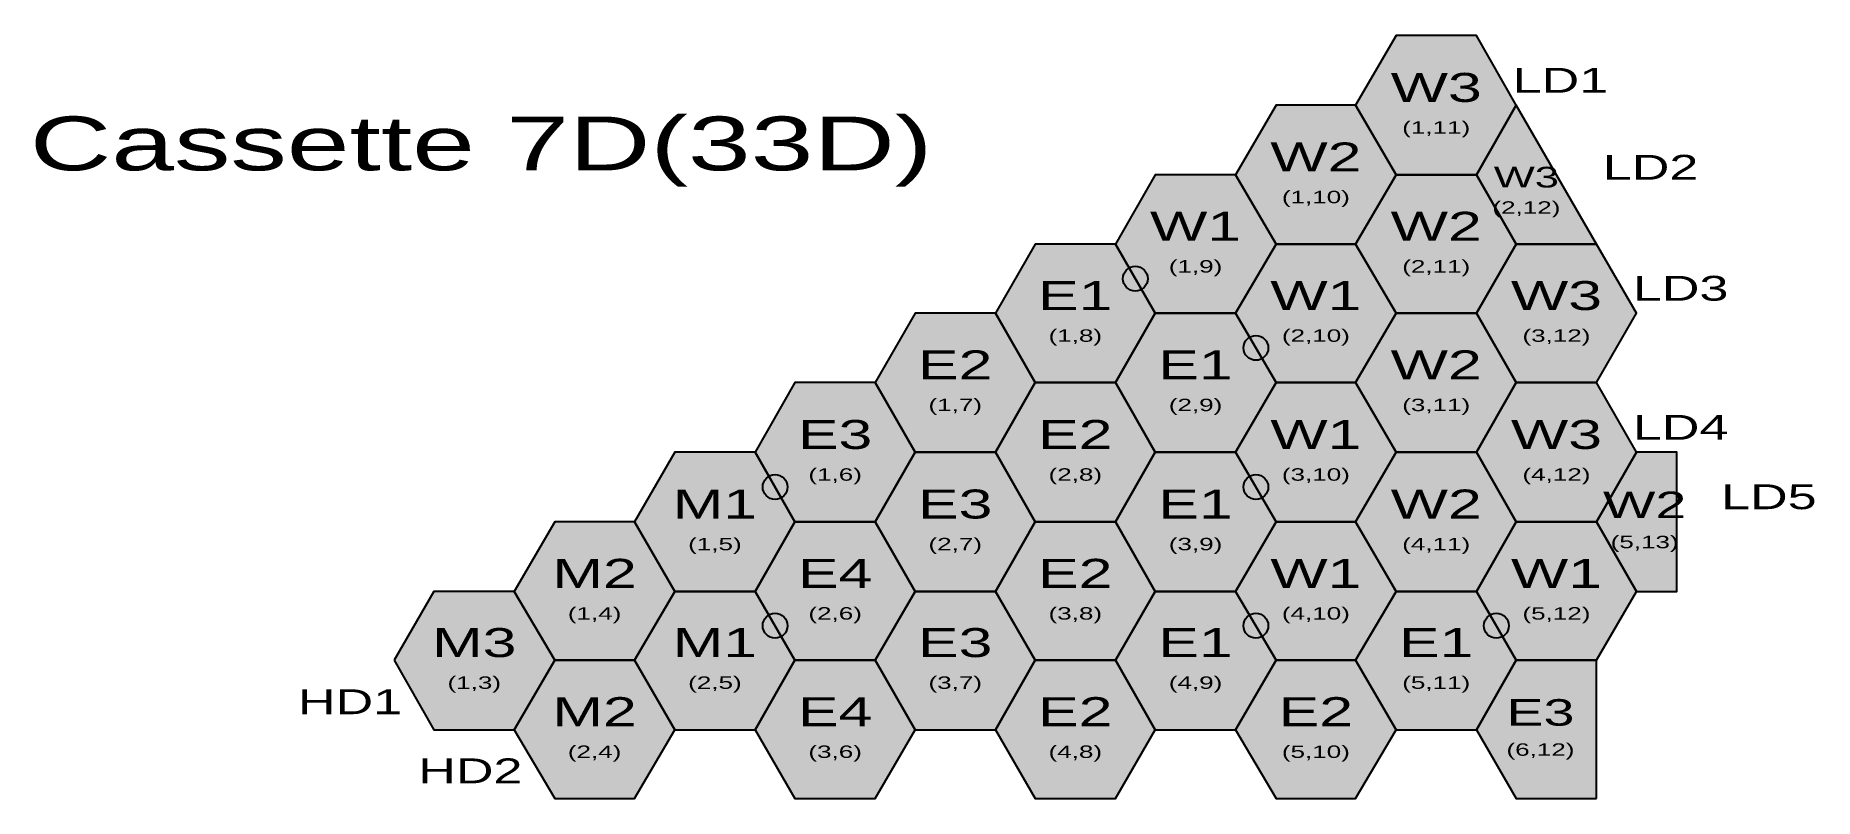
# Model space of a CAD drawing. Header units: metres. Extents: x -88 to 2060, y -81 to 840.
import ezdxf

# ---------------------------------------------------------------- set-up
doc = ezdxf.new("R2010")
doc.units = ezdxf.units.M
for name, color, linetype in [('ENGINES', 7, 'Continuous'), ('SHAPES', 7, 'Continuous'), ('TEXT', 7, 'Continuous')]:
    doc.layers.add(name, color=color, linetype=linetype)
doc.styles.add('BoldStyle', font='arial.ttf', dxfattribs={"width": 1.5})

msp = doc.modelspace()

# ---------------------------------------------------------------- hatches: boundary and pattern name
h = msp.add_hatch(color=42)
h.dxf.hatch_style = 1
h.paths.add_polyline_path([(1506, 756), (1555, 672), (1652, 672), (1700, 756), (1652, 840), (1555, 840)])
h = msp.add_hatch(color=42)
h.dxf.hatch_style = 1
h.paths.add_polyline_path([(1361, 672), (1410, 588), (1506, 588), (1555, 672), (1506, 756), (1410, 756)])
h = msp.add_hatch(color=122)
h.dxf.hatch_style = 1
h.paths.add_polyline_path([(1797, 588), (1700, 756), (1652, 672), (1700, 588)])
h = msp.add_hatch(color=42)
h.dxf.hatch_style = 1
h.paths.add_polyline_path([(1216, 588), (1264, 505), (1361, 505), (1410, 588), (1361, 672), (1264, 672)])
h = msp.add_hatch(color=122)
h.dxf.hatch_style = 1
h.paths.add_polyline_path([(1506, 588), (1555, 505), (1652, 505), (1700, 588), (1652, 672), (1555, 672)])
h = msp.add_hatch(color=42)
h.dxf.hatch_style = 1
h.paths.add_polyline_path([(1071, 505), (1119, 421), (1216, 421), (1264, 505), (1216, 588), (1119, 588)])
h = msp.add_hatch(color=122)
h.dxf.hatch_style = 1
h.paths.add_polyline_path([(1361, 505), (1410, 421), (1506, 421), (1555, 505), (1506, 588), (1410, 588)])
h = msp.add_hatch(color=152)
h.dxf.hatch_style = 1
h.paths.add_polyline_path([(1652, 505), (1700, 421), (1797, 421), (1845, 505), (1797, 588), (1700, 588)])
h = msp.add_hatch(color=246)
h.dxf.hatch_style = 1
edge = h.paths.add_edge_path()
edge.add_arc((1240, 546.5), 15, 0, 360)
h = msp.add_hatch(color=42)
h.dxf.hatch_style = 1
h.paths.add_polyline_path([(926, 421), (974, 337), (1071, 337), (1119, 421), (1071, 505), (974, 505)])
h = msp.add_hatch(color=122)
h.dxf.hatch_style = 1
h.paths.add_polyline_path([(1216, 421), (1264, 337), (1361, 337), (1410, 421), (1361, 505), (1264, 505)])
h = msp.add_hatch(color=152)
h.dxf.hatch_style = 1
h.paths.add_polyline_path([(1506, 421), (1555, 337), (1652, 337), (1700, 421), (1652, 505), (1555, 505)])
h = msp.add_hatch(color=246)
h.dxf.hatch_style = 1
edge = h.paths.add_edge_path()
edge.add_arc((1385.5, 463), 15, 0, 360)
h = msp.add_hatch(color=42)
h.dxf.hatch_style = 1
h.paths.add_polyline_path([(781, 337), (829, 253), (926, 253), (974, 337), (926, 421), (829, 421)])
h = msp.add_hatch(color=122)
h.dxf.hatch_style = 1
h.paths.add_polyline_path([(1071, 337), (1119, 253), (1216, 253), (1264, 337), (1216, 421), (1119, 421)])
h = msp.add_hatch(color=152)
h.dxf.hatch_style = 1
h.paths.add_polyline_path([(1361, 337), (1410, 253), (1506, 253), (1555, 337), (1506, 421), (1410, 421)])
h = msp.add_hatch(color=202)
h.dxf.hatch_style = 1
h.paths.add_polyline_path([(1652, 337), (1700, 253), (1797, 253), (1845, 337), (1797, 421), (1700, 421)])
h = msp.add_hatch(color=32)
h.dxf.hatch_style = 1
h.paths.add_polyline_path([(635, 253), (684, 169), (781, 169), (829, 253), (781, 337), (684, 337)])
h = msp.add_hatch(color=122)
h.dxf.hatch_style = 1
h.paths.add_polyline_path([(926, 253), (974, 169), (1071, 169), (1119, 253), (1071, 337), (974, 337)])
h = msp.add_hatch(color=152)
h.dxf.hatch_style = 1
h.paths.add_polyline_path([(1216, 253), (1264, 169), (1361, 169), (1410, 253), (1361, 337), (1264, 337)])
h = msp.add_hatch(color=202)
h.dxf.hatch_style = 1
h.paths.add_polyline_path([(1506, 253), (1555, 169), (1652, 169), (1700, 253), (1652, 337), (1555, 337)])
h = msp.add_hatch(color=222)
h.dxf.hatch_style = 1
h.paths.add_polyline_path([(1845, 169), (1894, 169), (1894, 337), (1845, 337), (1797, 253)])
h = msp.add_hatch(color=214)
h.dxf.hatch_style = 1
edge = h.paths.add_edge_path()
edge.add_arc((805, 295), 15, 0, 360)
h = msp.add_hatch(color=246)
h.dxf.hatch_style = 1
edge = h.paths.add_edge_path()
edge.add_arc((1385.5, 295), 15, 0, 360)
h = msp.add_hatch(color=32)
h.dxf.hatch_style = 1
h.paths.add_polyline_path([(490, 169), (539, 86), (635, 86), (684, 169), (635, 253), (539, 253)])
h = msp.add_hatch(color=122)
h.dxf.hatch_style = 1
h.paths.add_polyline_path([(781, 169), (829, 86), (926, 86), (974, 169), (926, 253), (829, 253)])
h = msp.add_hatch(color=152)
h.dxf.hatch_style = 1
h.paths.add_polyline_path([(1071, 169), (1119, 86), (1216, 86), (1264, 169), (1216, 253), (1119, 253)])
h = msp.add_hatch(color=202)
h.dxf.hatch_style = 1
h.paths.add_polyline_path([(1361, 169), (1410, 86), (1506, 86), (1555, 169), (1506, 253), (1410, 253)])
h = msp.add_hatch(color=222)
h.dxf.hatch_style = 1
h.paths.add_polyline_path([(1652, 169), (1700, 86), (1797, 86), (1845, 169), (1797, 253), (1700, 253)])
h = msp.add_hatch(color=32)
h.dxf.hatch_style = 1
h.paths.add_polyline_path([(345, 86), (393, 2), (490, 2), (539, 86), (490, 169), (393, 169)])
h = msp.add_hatch(color=82)
h.dxf.hatch_style = 1
h.paths.add_polyline_path([(635, 86), (684, 2), (781, 2), (829, 86), (781, 169), (684, 169)])
h = msp.add_hatch(color=152)
h.dxf.hatch_style = 1
h.paths.add_polyline_path([(926, 86), (974, 2), (1071, 2), (1119, 86), (1071, 169), (974, 169)])
h = msp.add_hatch(color=202)
h.dxf.hatch_style = 1
h.paths.add_polyline_path([(1216, 86), (1264, 2), (1361, 2), (1410, 86), (1361, 169), (1264, 169)])
h = msp.add_hatch(color=222)
h.dxf.hatch_style = 1
h.paths.add_polyline_path([(1506, 86), (1555, 2), (1652, 2), (1700, 86), (1652, 169), (1555, 169)])
h = msp.add_hatch(color=214)
h.dxf.hatch_style = 1
edge = h.paths.add_edge_path()
edge.add_arc((805, 127.5), 15, 0, 360)
h = msp.add_hatch(color=246)
h.dxf.hatch_style = 1
edge = h.paths.add_edge_path()
edge.add_arc((1385.5, 127.5), 15, 0, 360)
h = msp.add_hatch(color=246)
h.dxf.hatch_style = 1
edge = h.paths.add_edge_path()
edge.add_arc((1676, 127.5), 15, 0, 360)
h = msp.add_hatch(color=82)
h.dxf.hatch_style = 1
h.paths.add_polyline_path([(490, 2), (539, -81), (635, -81), (684, 2), (635, 86), (539, 86)])
h = msp.add_hatch(color=152)
h.dxf.hatch_style = 1
h.paths.add_polyline_path([(781, 2), (829, -81), (926, -81), (974, 2), (926, 86), (829, 86)])
h = msp.add_hatch(color=202)
h.dxf.hatch_style = 1
h.paths.add_polyline_path([(1071, 2), (1119, -81), (1216, -81), (1264, 2), (1216, 86), (1119, 86)])
h = msp.add_hatch(color=222)
h.dxf.hatch_style = 1
h.paths.add_polyline_path([(1361, 2), (1410, -81), (1506, -81), (1555, 2), (1506, 86), (1410, 86)])
h = msp.add_hatch(color=222)
h.dxf.hatch_style = 1
h.paths.add_polyline_path([(1797, -81), (1797, 86), (1700, 86), (1652, 2), (1700, -81)])

# ---------------------------------------------------------------- linework, layer by layer
at = {"layer": 'ENGINES', "color": 246}
for centre in [(1240, 546.5), (1385.5, 463), (1385.5, 295), (1385.5, 127.5), (1676, 127.5)]:
    msp.add_circle(centre, 15, dxfattribs=at)
at = {"layer": 'ENGINES', "color": 214}
for centre in [(805, 295), (805, 127.5)]:
    msp.add_circle(centre, 15, dxfattribs=at)
at = {"layer": 'SHAPES', "color": 250}
for points in [[(1506, 756), (1555, 672), (1652, 672), (1700, 756), (1652, 840), (1555, 840)], [(1361, 672), (1410, 588), (1506, 588), (1555, 672), (1506, 756), (1410, 756)], [(1797, 588), (1700, 756), (1652, 672), (1700, 588)], [(1216, 588), (1264, 505), (1361, 505), (1410, 588), (1361, 672), (1264, 672)], [(1506, 588), (1555, 505), (1652, 505), (1700, 588), (1652, 672), (1555, 672)], [(1071, 505), (1119, 421), (1216, 421), (1264, 505), (1216, 588), (1119, 588)], [(1361, 505), (1410, 421), (1506, 421), (1555, 505), (1506, 588), (1410, 588)], [(1652, 505), (1700, 421), (1797, 421), (1845, 505), (1797, 588), (1700, 588)], [(926, 421), (974, 337), (1071, 337), (1119, 421), (1071, 505), (974, 505)], [(1216, 421), (1264, 337), (1361, 337), (1410, 421), (1361, 505), (1264, 505)], [(1506, 421), (1555, 337), (1652, 337), (1700, 421), (1652, 505), (1555, 505)], [(781, 337), (829, 253), (926, 253), (974, 337), (926, 421), (829, 421)], [(1071, 337), (1119, 253), (1216, 253), (1264, 337), (1216, 421), (1119, 421)], [(1361, 337), (1410, 253), (1506, 253), (1555, 337), (1506, 421), (1410, 421)], [(1652, 337), (1700, 253), (1797, 253), (1845, 337), (1797, 421), (1700, 421)], [(635, 253), (684, 169), (781, 169), (829, 253), (781, 337), (684, 337)], [(926, 253), (974, 169), (1071, 169), (1119, 253), (1071, 337), (974, 337)], [(1216, 253), (1264, 169), (1361, 169), (1410, 253), (1361, 337), (1264, 337)], [(1506, 253), (1555, 169), (1652, 169), (1700, 253), (1652, 337), (1555, 337)], [(1845, 169), (1894, 169), (1894, 337), (1845, 337), (1797, 253)], [(490, 169), (539, 86), (635, 86), (684, 169), (635, 253), (539, 253)], [(781, 169), (829, 86), (926, 86), (974, 169), (926, 253), (829, 253)], [(1071, 169), (1119, 86), (1216, 86), (1264, 169), (1216, 253), (1119, 253)], [(1361, 169), (1410, 86), (1506, 86), (1555, 169), (1506, 253), (1410, 253)], [(1652, 169), (1700, 86), (1797, 86), (1845, 169), (1797, 253), (1700, 253)], [(345, 86), (393, 2), (490, 2), (539, 86), (490, 169), (393, 169)], [(635, 86), (684, 2), (781, 2), (829, 86), (781, 169), (684, 169)], [(926, 86), (974, 2), (1071, 2), (1119, 86), (1071, 169), (974, 169)], [(1216, 86), (1264, 2), (1361, 2), (1410, 86), (1361, 169), (1264, 169)], [(1506, 86), (1555, 2), (1652, 2), (1700, 86), (1652, 169), (1555, 169)], [(490, 2), (539, -81), (635, -81), (684, 2), (635, 86), (539, 86)], [(781, 2), (829, -81), (926, -81), (974, 2), (926, 86), (829, 86)], [(1071, 2), (1119, -81), (1216, -81), (1264, 2), (1216, 86), (1119, 86)], [(1361, 2), (1410, -81), (1506, -81), (1555, 2), (1506, 86), (1410, 86)], [(1797, -81), (1797, 86), (1700, 86), (1652, 2), (1700, -81)]]:
    msp.add_lwpolyline(points, close=True, dxfattribs=at)

# ---------------------------------------------------------------- texts
at = {"layer": 'TEXT', "color": 250, "attachment_point": 5, "style": 'BoldStyle'}
for s, insert, char_height in [('W3\\P{\\H15;(1,11)}', (1603.3, 756), 35), ('W2\\P{\\H15;(1,10)}', (1458, 672), 35), ('W3\\P{\\H15;(2,12)}', (1712.2, 651), 25), ('W1\\P{\\H15;(1,9)}', (1312.7, 588.3), 35), ('W2\\P{\\H15;(2,11)}', (1603.3, 588.3), 35), ('E1\\P{\\H15;(1,8)}', (1167.5, 504.7), 35), ('W1\\P{\\H15;(2,10)}', (1458, 504.7), 35), ('W3\\P{\\H15;(3,12)}', (1748.5, 504.7), 35), ('E2\\P{\\H15;(1,7)}', (1022.5, 421), 35), ('E1\\P{\\H15;(2,9)}', (1312.7, 421), 35), ('W2\\P{\\H15;(3,11)}', (1603.3, 421), 35), ('E3\\P{\\H15;(1,6)}', (877.5, 337), 35), ('E2\\P{\\H15;(2,8)}', (1167.5, 337), 35), ('W1\\P{\\H15;(3,10)}', (1458, 337), 35), ('W3\\P{\\H15;(4,12)}', (1748.5, 337), 35), ('M1\\P{\\H15;(1,5)}', (732.3, 253), 35), ('E3\\P{\\H15;(2,7)}', (1022.5, 253), 35), ('E1\\P{\\H15;(3,9)}', (1312.7, 253), 35), ('W2\\P{\\H15;(4,11)}', (1603.3, 253), 35), ('W2\\P{\\H15;(5,13)}', (1855, 253), 32), ('M2\\P{\\H15;(1,4)}', (587, 169.3), 35), ('E4\\P{\\H15;(2,6)}', (877.5, 169.3), 35), ('E2\\P{\\H15;(3,8)}', (1167.5, 169.3), 35), ('W1\\P{\\H15;(4,10)}', (1458, 169.3), 35), ('W1\\P{\\H15;(5,12)}', (1748.5, 169.3), 35), ('M3\\P{\\H15;(1,3)}', (441.7, 85.7), 35), ('M1\\P{\\H15;(2,5)}', (732.3, 85.7), 35), ('E3\\P{\\H15;(3,7)}', (1022.5, 85.7), 35), ('E1\\P{\\H15;(4,9)}', (1312.7, 85.7), 35), ('E1\\P{\\H15;(5,11)}', (1603.3, 85.7), 35), ('M2\\P{\\H15;(2,4)}', (587, 2.3), 35), ('E4\\P{\\H15;(3,6)}', (877.5, 2.3), 35), ('E2\\P{\\H15;(4,8)}', (1167.5, 2.3), 35), ('E2\\P{\\H15;(5,10)}', (1458, 2.3), 35), ('E3\\P{\\H15;(6,12)}', (1729.2, 2.4), 32)]:
    msp.add_mtext(s, dxfattribs=dict(at, insert=insert, char_height=char_height))
at = {"layer": 'TEXT', "color": 0, "char_height": 30, "attachment_point": 5, "style": 'BoldStyle'}
for s, insert in [('LD1', (1753.3, 786)), ('LD1', (1753.3, 786)), ('LD2', (1862.2, 681)), ('LD2', (1862.2, 681)), ('LD3', (1898.5, 534.7)), ('LD3', (1898.5, 534.7)), ('LD4', (1898.5, 367)), ('LD4', (1898.5, 367)), ('LD5', (2005, 283)), ('LD5', (2005, 283)), ('HD1', (291.7, 35.7)), ('HD2', (437, -47.7))]:
    msp.add_mtext(s, dxfattribs=dict(at, insert=insert))
at = {"layer": 'TEXT', "color": 8, "insert": (450, 700), "char_height": 65, "attachment_point": 5, "style": 'BoldStyle'}
msp.add_mtext('Cassette 7D(33D)', dxfattribs=at)

doc.saveas('drawing.dxf')
